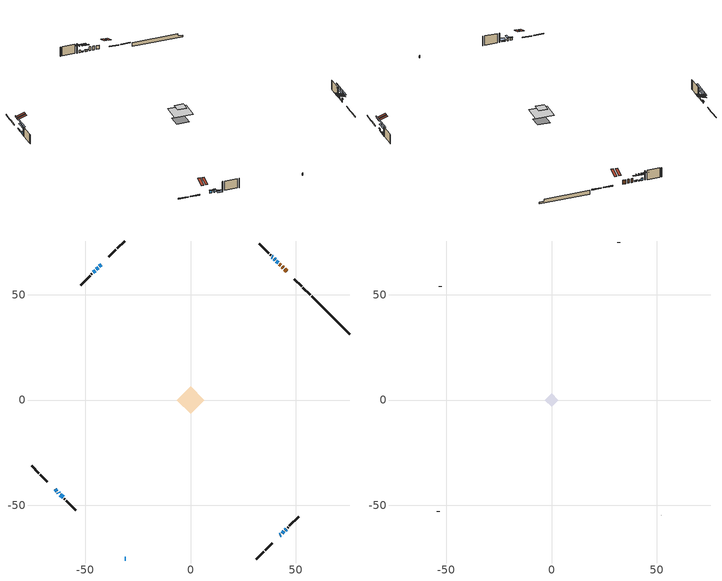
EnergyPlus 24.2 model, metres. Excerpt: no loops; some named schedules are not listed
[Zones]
conditioned space
 floor adiabatic (AdiabaticFloorConstruction): -6.6,0 0,6.6 6.6,0 0,-6.6 z3.35
 floor foundation (Slab1 construction): -4.49,0.11 -0.11,4.49 4.49,-0.11 0.11,-4.49 z-1.13
 wall outside (RimJoist1 construction): 31.27,-75.49 34.77,-71.99 / -75.49,-31.27 -71.99,-34.77 / -31.27,75.49 -34.77,71.99 / 56.87,49.89 53.37,53.39 z0.91:1.21
 wall outside (RimJoist2 construction): 35.43,-71.33 38.8,-67.97 / -71.33,-35.43 -67.97,-38.8 / -35.43,71.33 -38.8,67.97 / 52.71,54.05 49.35,57.42 z0.91:1.21
 wall outside (AdiabaticWallConstruction 1): 45.68,61.08 44.7,62.07 / 44.04,62.72 43.45,63.31 / 42.8,63.97 42.21,64.55 z0.91:2.94
 wall outside (AdiabaticWallConstruction): -31.27,-75.49 -30.86,-75.49 / -64.3,-42.46 -63.54,-43.22 z0.91:2.13; 41.55,65.21 40.8,65.97 / -42.46,64.3 -43.22,63.54 / -61.87,-44.89 -60.52,-46.24 z0.91:1.47; 42.46,-64.3 42.89,-63.87 / -45.32,61.44 -46.18,60.58 / 45,-61.77 45.43,-61.33 z0.91:2.23; -43.87,62.89 -44.66,62.1 / 43.55,-63.21 44.34,-62.42 z0.91:1.39; 40.14,66.62 39.75,67.02 z0.91:1.45; 39.09,67.67 38.64,68.12 z0.91:2.15; -62.89,-43.87 -62.53,-44.24 z0.91:2.41
 wall outside (Wall1 construction): 46.08,-60.68 46.3,-60.47 / -59.87,-46.89 -59.66,-47.11 / -46.84,59.92 -47.05,59.71 / 37.98,68.78 37.77,68.99 z0.91:5.79
 wall outside (Wall2 construction): 46.95,-59.81 51.42,-55.34 / -59,-47.76 -54.53,-52.23 / -47.71,59.05 -52.18,54.59 / 37.11,69.65 32.65,74.12 z0.91:5.79
 wall foundation (FoundationWall1 construction): 57.53,49.23,-1.13 57.53,49.23,0.91 73.7,33.07,0.91 73.7,33.07,-0.18 75.49,31.27,-0.18 75.49,31.27,-1.13
 window (WindowConstruction 10): -31.27,-75.49 -30.86,-75.49 z0.91:2.13
 window (WindowConstruction 6): 41.55,65.21 40.8,65.96 z0.91:1.47
 window (WindowConstruction 7): -42.46,64.3 -43.22,63.54 z0.91:1.47
 window (WindowConstruction 8): 42.46,-64.3 42.89,-63.87 z0.91:2.23
 window (WindowConstruction 9): -64.3,-42.46 -63.55,-43.22 z0.91:2.13
 window (WindowConstruction 11): -43.87,62.89 -44.66,62.1 z0.91:1.39
 window (WindowConstruction 12): 43.55,-63.21 44.34,-62.42 z0.91:1.39
 window (WindowConstruction): 40.14,66.62 39.75,67.02 z0.91:1.44
 window (WindowConstruction 1): 39.09,67.67 38.64,68.12 z0.91:2.15
 window (WindowConstruction 2): -45.32,61.44 -46.18,60.58 z0.91:2.23
 window (WindowConstruction 3): 45,-61.77 45.43,-61.34 z0.91:2.23
 window (WindowConstruction 4): -62.89,-43.87 -62.53,-44.23 z0.91:2.41
 window (WindowConstruction 5): -61.87,-44.89 -60.53,-46.24 z0.91:1.47
 door (Door): 45.68,61.08 44.7,62.07 z0.91:2.94
 door (Door 1): 44.04,62.72 43.45,63.31 z0.91:2.94
 door (Door 2): 42.8,63.97 42.21,64.55 z0.91:2.94
 ceiling adiabatic (AdiabaticFloorConstruction): 0,-6.6 6.6,0 0,6.6 -6.6,0 z3.35
 roof outside (Roof2 construction): 41.81,-64.96,5.79 38.59,-61.74,7.3 37.74,-62.59,7.3 40.96,-65.8,5.79; -64.96,-41.81,5.79 -61.74,-38.59,7.3 -62.59,-37.74,7.3 -65.8,-40.96,5.79; -41.81,64.96,5.79 -38.59,61.74,7.3 -37.74,62.59,7.3 -40.96,65.8,5.79; 46.34,60.42,5.79 43.12,57.21,7.3 43.97,56.36,7.3 47.19,59.58,5.79
attic - vented
 floor to conditioned space (Floor1 construction Reversed): -3.3,0 0,3.3 3.3,0 0,-3.3 z5.79
 wall outside (Wall4 construction): 52.08,-54.68 52.14,-54.62 / -53.87,-52.89 -53.81,-52.95 / -52.83,53.93 -52.9,53.87 / 31.99,74.77 31.93,74.84 z0.91:5.79
 roof outside (Roof1 construction): 40.3,-66.46,5.79 37.09,-63.25,7.3 36.24,-64.09,7.3 39.45,-67.31,5.79; -66.46,-40.3,5.79 -63.25,-37.09,7.3 -64.09,-36.24,7.3 -67.31,-39.45,5.79; -40.3,66.46,5.79 -37.09,63.25,7.3 -36.24,64.09,7.3 -39.45,67.31,5.79; 47.84,58.92,5.79 44.63,55.7,7.3 45.47,54.86,7.3 48.69,58.07,5.79
shading: 40.66,66.11 41.7,65.07 41.99,65.36 40.95,66.4 z1.67; -43.36,63.4 -42.32,64.44 -42.61,64.73 -43.65,63.69 z1.67; 43.04,-63.73 42.32,-64.44 42.61,-64.73 43.33,-64.02 z2.43; -63.4,-43.36 -64.44,-42.32 -64.73,-42.61 -63.69,-43.65 z2.33; -48.47,58.3 -40.07,66.69 -40.36,66.98 -48.76,58.59 z6.77; 48.14,-58.62 39.75,-67.02 40.04,-67.31 48.43,-58.91 z6.77; 37.77,68.99 42.11,64.65 42.4,64.94 38.07,69.28 z4.23; 36.67,70.09 41.06,65.7 41.35,65.99 36.96,70.38 z4.94; -48.15,58.61 -43.35,63.41 -43.64,63.71 -48.45,58.9 z5.02; 47.4,-59.36 43.02,-63.74 43.32,-64.03 47.69,-59.65 z5.02; -62.38,-44.38 -63.04,-43.73 -64.66,-45.34 -64,-46 z2.62; -60.38,-46.39 -62.02,-44.74 -63.64,-46.36 -62,-48 z1.68
[Building]
Building 1: Terrain=Suburbs
[Site:Location]
Toronto City Centre_ON: Latitude {deg}=43.63; Longitude {deg}=-79.39; Time Zone {hr}=-5; Elevation {m}=77; Keep Site Location Information=Yes
[Site:GroundTemperature:Shallow]
5.01852, 3.26908, 3.12898, 3.95918, 7.29196, 10.6092, 13.4851, 15.3069, 15.4617, 13.9799, 11.1774, 7.9619
[Site:WaterMainsTemperature]
Calculation Method=Schedule; Temperature Schedule=mains temperature schedule
[Material] Roughness=Rough; Thermal Absorptance=0.9
Name | Thickness {m} | Conductivity {W/m-K} | Density {kg/m3} | Specific Heat {J/kg-K} | Solar Absorptance | Visible Absorptance
asphalt or fiberglass shingles | 0.00635 | 0.162714 | 1121.4 | 1465.45 | 0.84 | 0.84
ceiling stud and cavity | 0.1397 | 0.0765803 | 65.682 | 1177.47 | 0.7 | 0.7
concrete 4.0 in. | 0.1016 | 1.803125 | 2242.8 | 837.4 | 0.7 | 0.7
concrete 8.0 in. | 0.2032 | 1.803125 | 2242.8 | 837.4 | 0.7 | 0.7
door material | 0.04445 | 0.188738 | 512.64 | 1214.23 | 0.7 | 0.7
door material 1 | 0.04445 | 0.053851 | 512.64 | 1214.23 | 0.7 | 0.7
door material 2 | 0.04445 | 0.20624 | 512.64 | 1214.23 | 0.7 | 0.7
floor covering | 0.0127 | 0.0433444 | 54.468 | 1339.84 | 0.6 | 0.6
floor rigid ins; wall rigid ins | 0.512978 | 0.029427 | 32.04 | 1214.23 | 0.7 | 0.7
floor stud and cavity | 0.1397 | 1.75129 | 37.0049 | 1207.88 | 0.7 | 0.7
furniture material conditioned space 1 | 0.1524 | 0.115458 | 640.8 | 1214.23 | 0.6 | 0.6
gypsum board | 0.0127 | 0.160291 | 801 | 837.4 | 0.6 | 0.6
osb sheathing 0.5 in. | 0.0127 | 0.115458 | 512.64 | 1214.23 | 0.7 | 0.7
osb sheathing 0.75 in. | 0.01905 | 0.115458 | 512.64 | 1214.23 | 0.7 | 0.7
rim joist stud and cavity | 0.0508 | 0.177588 | 50.32683 | 1063.81 | 0.6 | 0.6
rim joist stud and cavity 1 | 0.0508 | 0.648972 | 50.32683 | 1063.81 | 0.6 | 0.6
roof stud and cavity | 0.2032 | 4.30861 | 78.34581 | 1123.46 | 0.7 | 0.7
wall stud and cavity | 0.1397 | 0.085864 | 139.0536 | 1170.24 | 0.7 | 0.7
wall stud and cavity 1 | 0.1397 | 0.44826 | 139.0536 | 1170.24 | 0.7 | 0.7
wall stud and cavity 2 | 0.0889 | 6.9971 | 50.32683 | 1063.81 | 0.6 | 0.6
wall stud and cavity 3 | 0.0889 | 0.380278 | 52.3479 | 1209.89 | 0.7 | 0.7
wall stud and cavity 4 | 0.0889 | 0.391764 | 83.0341 | 1211.67 | 0.7 | 0.7
wood siding | 0.0254 | 0.102417 | 544.68 | 1172.36 | 0.84 | 0.84
wood siding 1 | 0.00254 | 0.102417 | 544.68 | 1172.36 | 0.84 | 0.84
wood siding 2; wood siding 3; wood siding 4 | 0.0254 | 0.102417 | 544.68 | 1172.36 | 0.7 | 0.7
[WindowMaterial:SimpleGlazingSystem]
Name | U-Factor {W/m2-K} | Solar Heat Gain Coefficient
WindowMaterial | 2.64822 | 0.52
WindowMaterial 1 | 2.963916 | 0.63
WindowMaterial 2 | 2.96562 | 0.62
WindowMaterial 3 | 2.98209 | 0.61
WindowMaterial 4 | 3.003662 | 0.57
WindowMaterial 5 | 2.759508 | 0.61
WindowMaterial 6 | 2.98152 | 0.61
WindowMaterial 7 | 4.98699 | 0.61
WindowMaterial 8 | 3.02183 | 0.55
[Construction]
AdiabaticFloorConstruction: floor stud and cavity, floor rigid ins, osb sheathing 0.75 in., floor covering
AdiabaticWallConstruction: wood siding 3, wall rigid ins, wall stud and cavity 3, gypsum board
AdiabaticWallConstruction 1: wood siding 4, wall rigid ins, wall stud and cavity 3, gypsum board
Door: door material
Door 1: door material 1
Door 2: door material 2
Floor1 construction Reversed: gypsum board, ceiling stud and cavity
FoundationWall1 construction: concrete 8.0 in.
furniture construction conditioned space 1: furniture material conditioned space 1
PartitionWallConstruction: gypsum board, wall stud and cavity 4, gypsum board
RimJoist1 construction: wood siding 2, rim joist stud and cavity
RimJoist2 construction: wood siding 2, rim joist stud and cavity 1
Roof1 construction: asphalt or fiberglass shingles
Roof2 construction: asphalt or fiberglass shingles, osb sheathing 0.75 in., roof stud and cavity, gypsum board
Slab1 construction: concrete 4.0 in.
Wall1 construction: wood siding, osb sheathing 0.5 in., wall stud and cavity, gypsum board
Wall2 construction: wood siding, osb sheathing 0.5 in., wall stud and cavity 1, gypsum board
Wall4 construction: wood siding 1, wall stud and cavity 2
WindowConstruction: WindowMaterial
WindowConstruction 1: WindowMaterial 1
WindowConstruction 10: WindowMaterial 7
WindowConstruction 11; WindowConstruction 12: WindowMaterial 8
WindowConstruction 2; WindowConstruction 3; WindowConstruction 8: WindowMaterial 2
WindowConstruction 4: WindowMaterial 3
WindowConstruction 5: WindowMaterial 4
WindowConstruction 6; WindowConstruction 7: WindowMaterial 5
WindowConstruction 9: WindowMaterial 6
[Zone] Multiplier=1; Part of Total Floor Area=Yes
Name | Volume {m3}
attic - vented | 5.36455
conditioned space | 335.7
[Space]
Name | Zone | Volume {m3}
attic - vented 1 | attic - vented | 5.36455
conditioned space 1 | conditioned space | 335.7
[ZoneInfiltration:EffectiveLeakageArea]
infil attic - vented 1: Zone or Space=attic - vented 1; Schedule=Always On Discrete; Effective Air Leakage Area {cm2}=917.895; Stack Coefficient=0.000444536; Wind Coefficient=1.42454e-05
[ZoneMixing]
whole house fan mix: Zone or Space=attic - vented; Schedule=Always On Continuous; Design Flow Rate Calculation Method=Flow/Zone; Design Flow Rate {m3/s}=0; Source Zone or Space=conditioned space
[SurfaceProperty:ExposedFoundationPerimeter]
Slab1: Exposed Perimeter Calculation Method=TotalExposedPerimeter; Total Exposed Perimeter {m}=25.401
[InternalMass] Zone or ZoneList=conditioned space; Space or SpaceList=conditioned space 1
Name | Construction | Surface Area {m2}
furniture mass conditioned space 1 | furniture construction conditioned space 1 | 51.0001
partition wall mass | PartitionWallConstruction | 127.5
[Lights]
interior lighting: Zone or ZoneList or Space or SpaceList=conditioned space 1; Schedule=interior lighting schedule; Design Level Calculation Method=LightingLevel; Lighting Level {W}=343.2; Return Air Fraction=0; Fraction Radiant=0.6; Fraction Visible=0.2; Fraction Replaceable=1
[People]
occupants: Zone or ZoneList or Space or SpaceList=conditioned space 1; Number of People Schedule=occupants schedule; Number of People Calculation Method=People; Number of People=3; Fraction Radiant=0.314171; Sensible Heat Fraction=0.56303; Activity Level Schedule=occupants activity schedule; Carbon Dioxide Generation Rate {m3/s-W}=0; Enable ASHRAE 55 Comfort Warnings=No; Mean Radiant Temperature Calculation Type=EnclosureAveraged
[ElectricEquipment] Zone or ZoneList or Space or SpaceList=conditioned space 1; Design Level Calculation Method=EquipmentLevel
Name | Schedule | Design Level {W} | Fraction Latent | Fraction Radiant | Fraction Lost
clothes dryer | clothes dryer schedule | 140.772 | 0.015 | 0.081 | 0.85
clothes washer | clothes washer schedule | 32.1985 | 0.03 | 0.162 | 0.7
cooking range | cooking range schedule | 215.147 | 0.08 | 0.432 | 0.2
dishwasher | dishwasher schedule | 66.8632 | 0.3 | 0.18 | 0.4
fridge | fridge schedule | 72.9452 | 0 | 0.6 | 0
mech vent bath fan 0 | mech vent bath fan 0 schedule | 43 | 0 | 0 | 1
mech vent house fan | mech vent house fan schedule | 0 | 0 | 0 | 1
mech vent house fan cfis | mech vent house fan cfis schedule | 0 | 0 | 0 | 0
misc plug loads | misc plug loads schedule | 494.7 | 0.045 | 0.513 | 0.1
whole house fan | Always On Discrete | 0 | 0 | 0 | 1
[OtherEquipment] Zone or ZoneList or Space or SpaceList=conditioned space 1; Design Level Calculation Method=EquipmentLevel
Name | Fuel Type | Schedule | Design Level {W} | Fraction Latent | Fraction Radiant | Fraction Lost
clothes dryer 1 | Electricity | clothes dryer schedule | 0 | 0.015 | 0.081 | 0.85
cooking range 1 | Electricity | cooking range schedule | 0 | 0.08 | 0.432 | 0.2
general water use latent | None | general water use schedule | 62.594 | 1 | 0 | 0
general water use sensible | None | general water use schedule | -61.6891 | 0 | 0.6 | 0
mech vent house fan latent load | None | Always On Discrete | 0 | 1 | 0 | 0
mech vent house fan sensible load | None | Always On Discrete | 0 | 0 | 0 | 0
water heater energy adjustment1 | NaturalGas | Always On Discrete | 0.01 | 0 | 0 | 1
[ZoneInfiltration:DesignFlowRate] Zone or ZoneList or Space or SpaceList=conditioned space 1; Schedule=Always On Discrete; Design Flow Rate Calculation Method=Flow/Zone; Design Flow Rate {m3/s}=0
infil flow; natural vent flow; whole house fan flow
[Foundation:Kiva]
Foundation Kiva 1: Initial Indoor Air Temperature {C}=18; Wall Height Above Grade {m}=0.910011; Wall Depth Below Slab {m}=0.2032
[Foundation:Kiva:Settings]
Soil Conductivity {W/m-K}=0.849921; Soil Density {kg/m3}=1842.3; Soil Specific Heat {J/kg-K}=418.7; Ground Solar Absorptivity=0.9; Ground Thermal Absorptivity=0.9; Ground Surface Roughness {m}=0.03; Far-Field Width {m}=40; Deep-Ground Boundary Condition=ZeroFlux; Deep-Ground Depth {m}=40; Minimum Cell Dimension {m}=0.2; Maximum Cell Growth Coefficient=3; Simulation Timestep=Timestep
[Exterior:Lights]
exterior lighting: Schedule=exterior lighting schedule; Design Level {W}=75.6
[Schedule:Constant]
Name | Hourly Value
Always On Continuous; mech vent house fan schedule; mech vent house fan cfis schedule; Always On Discrete | 1
occupants activity schedule | 117.228
fridge schedule | 0
[Schedule:Week:Daily]
interior lighting schedule Week Rule - Jan1-Jan27: interior lighting schedule day, interior lighting schedule day, interior lighting schedule day, interior lighting schedule day, interior lighting schedule day, interior lighting schedule day, interior lighting schedule day, interior lighting schedule default day, interior lighting schedule default day, interior lighting schedule default day, interior lighting schedule default day, interior lighting schedule default day
interior lighting schedule Week Rule - Jan28-Feb3: interior lighting schedule day, interior lighting schedule day, interior lighting schedule day, interior lighting schedule day, interior lighting schedule day 1, interior lighting schedule day 1, interior lighting schedule day 1, interior lighting schedule default day, interior lighting schedule default day, interior lighting schedule default day, interior lighting schedule default day, interior lighting schedule default day
interior lighting schedule Week Rule - Feb4-Feb24: interior lighting schedule day 1, interior lighting schedule day 1, interior lighting schedule day 1, interior lighting schedule day 1, interior lighting schedule day 1, interior lighting schedule day 1, interior lighting schedule day 1, interior lighting schedule default day, interior lighting schedule default day, interior lighting schedule default day, interior lighting schedule default day, interior lighting schedule default day
interior lighting schedule Week Rule - Feb25-Mar3: interior lighting schedule day 1, interior lighting schedule day 1, interior lighting schedule day 1, interior lighting schedule day 1, interior lighting schedule day 2, interior lighting schedule day 2, interior lighting schedule day 2, interior lighting schedule default day, interior lighting schedule default day, interior lighting schedule default day, interior lighting schedule default day, interior lighting schedule default day
interior lighting schedule Week Rule - Mar4-Mar31: interior lighting schedule day 2, interior lighting schedule day 2, interior lighting schedule day 2, interior lighting schedule day 2, interior lighting schedule day 2, interior lighting schedule day 2, interior lighting schedule day 2, interior lighting schedule default day, interior lighting schedule default day, interior lighting schedule default day, interior lighting schedule default day, interior lighting schedule default day
interior lighting schedule Week Rule - Apr1-Apr28: interior lighting schedule day 3, interior lighting schedule day 3, interior lighting schedule day 3, interior lighting schedule day 3, interior lighting schedule day 3, interior lighting schedule day 3, interior lighting schedule day 3, interior lighting schedule default day, interior lighting schedule default day, interior lighting schedule default day, interior lighting schedule default day, interior lighting schedule default day
interior lighting schedule Week Rule - Apr29-May5: interior lighting schedule day 3, interior lighting schedule day 3, interior lighting schedule day 4, interior lighting schedule day 4, interior lighting schedule day 4, interior lighting schedule day 4, interior lighting schedule day 4, interior lighting schedule default day, interior lighting schedule default day, interior lighting schedule default day, interior lighting schedule default day, interior lighting schedule default day
interior lighting schedule Week Rule - May6-May26: interior lighting schedule day 4, interior lighting schedule day 4, interior lighting schedule day 4, interior lighting schedule day 4, interior lighting schedule day 4, interior lighting schedule day 4, interior lighting schedule day 4, interior lighting schedule default day, interior lighting schedule default day, interior lighting schedule default day, interior lighting schedule default day, interior lighting schedule default day
interior lighting schedule Week Rule - May27-Jun2: interior lighting schedule day 4, interior lighting schedule day 4, interior lighting schedule day 4, interior lighting schedule day 4, interior lighting schedule day 4, interior lighting schedule day 5, interior lighting schedule day 5, interior lighting schedule default day, interior lighting schedule default day, interior lighting schedule default day, interior lighting schedule default day, interior lighting schedule default day
interior lighting schedule Week Rule - Jun3-Jun30: interior lighting schedule day 5, interior lighting schedule day 5, interior lighting schedule day 5, interior lighting schedule day 5, interior lighting schedule day 5, interior lighting schedule day 5, interior lighting schedule day 5, interior lighting schedule default day, interior lighting schedule default day, interior lighting schedule default day, interior lighting schedule default day, interior lighting schedule default day
interior lighting schedule Week Rule - Jul1-Jul28: interior lighting schedule day 6, interior lighting schedule day 6, interior lighting schedule day 6, interior lighting schedule day 6, interior lighting schedule day 6, interior lighting schedule day 6, interior lighting schedule day 6, interior lighting schedule default day, interior lighting schedule default day, interior lighting schedule default day, interior lighting schedule default day, interior lighting schedule default day
interior lighting schedule Week Rule - Jul29-Aug4: interior lighting schedule day 6, interior lighting schedule day 6, interior lighting schedule day 6, interior lighting schedule day 7, interior lighting schedule day 7, interior lighting schedule day 7, interior lighting schedule day 7, interior lighting schedule default day, interior lighting schedule default day, interior lighting schedule default day, interior lighting schedule default day, interior lighting schedule default day
interior lighting schedule Week Rule - Aug5-Aug25: interior lighting schedule day 7, interior lighting schedule day 7, interior lighting schedule day 7, interior lighting schedule day 7, interior lighting schedule day 7, interior lighting schedule day 7, interior lighting schedule day 7, interior lighting schedule default day, interior lighting schedule default day, interior lighting schedule default day, interior lighting schedule default day, interior lighting schedule default day
interior lighting schedule Week Rule - Aug26-Sep1: interior lighting schedule day 7, interior lighting schedule day 7, interior lighting schedule day 7, interior lighting schedule day 7, interior lighting schedule day 7, interior lighting schedule day 7, interior lighting schedule day 8, interior lighting schedule default day, interior lighting schedule default day, interior lighting schedule default day, interior lighting schedule default day, interior lighting schedule default day
interior lighting schedule Week Rule - Sep2-Sep29: interior lighting schedule day 8, interior lighting schedule day 8, interior lighting schedule day 8, interior lighting schedule day 8, interior lighting schedule day 8, interior lighting schedule day 8, interior lighting schedule day 8, interior lighting schedule default day, interior lighting schedule default day, interior lighting schedule default day, interior lighting schedule default day, interior lighting schedule default day
interior lighting schedule Week Rule - Sep30-Oct6: interior lighting schedule day 8, interior lighting schedule day 9, interior lighting schedule day 9, interior lighting schedule day 9, interior lighting schedule day 9, interior lighting schedule day 9, interior lighting schedule day 9, interior lighting schedule default day, interior lighting schedule default day, interior lighting schedule default day, interior lighting schedule default day, interior lighting schedule default day
interior lighting schedule Week Rule - Oct7-Oct27: interior lighting schedule day 9, interior lighting schedule day 9, interior lighting schedule day 9, interior lighting schedule day 9, interior lighting schedule day 9, interior lighting schedule day 9, interior lighting schedule day 9, interior lighting schedule default day, interior lighting schedule default day, interior lighting schedule default day, interior lighting schedule default day, interior lighting schedule default day
interior lighting schedule Week Rule - Oct28-Nov3: interior lighting schedule day 9, interior lighting schedule day 9, interior lighting schedule day 9, interior lighting schedule day 9, interior lighting schedule day 10, interior lighting schedule day 10, interior lighting schedule day 10, interior lighting schedule default day, interior lighting schedule default day, interior lighting schedule default day, interior lighting schedule default day, interior lighting schedule default day
interior lighting schedule Week Rule - Nov4-Nov24: interior lighting schedule day 10, interior lighting schedule day 10, interior lighting schedule day 10, interior lighting schedule day 10, interior lighting schedule day 10, interior lighting schedule day 10, interior lighting schedule day 10, interior lighting schedule default day, interior lighting schedule default day, interior lighting schedule default day, interior lighting schedule default day, interior lighting schedule default day
interior lighting schedule Week Rule - Nov25-Dec1: interior lighting schedule day 10, interior lighting schedule day 10, interior lighting schedule day 10, interior lighting schedule day 10, interior lighting schedule day 10, interior lighting schedule day 10, interior lighting schedule day 11, interior lighting schedule default day, interior lighting schedule default day, interior lighting schedule default day, interior lighting schedule default day, interior lighting schedule default day
interior lighting schedule Week Rule - Dec2-Dec31: interior lighting schedule day 11, interior lighting schedule day 11, interior lighting schedule day 11, interior lighting schedule day 11, interior lighting schedule day 11, interior lighting schedule day 11, interior lighting schedule day 11, interior lighting schedule default day, interior lighting schedule default day, interior lighting schedule default day, interior lighting schedule default day, interior lighting schedule default day
occupants schedule Week Rule - Jan1-Dec31: occupants schedule day, occupants schedule day, occupants schedule day, occupants schedule day, occupants schedule day, occupants schedule day, occupants schedule day, occupants schedule default day, occupants schedule default day, occupants schedule default day, occupants schedule default day, occupants schedule default day
clothes dryer schedule Week Rule - Jan1-Dec31: clothes dryer schedule day, clothes dryer schedule day, clothes dryer schedule day, clothes dryer schedule day, clothes dryer schedule day, clothes dryer schedule day, clothes dryer schedule day, clothes dryer schedule default day, clothes dryer schedule default day, clothes dryer schedule default day, clothes dryer schedule default day, clothes dryer schedule default day
clothes washer schedule Week Rule - Jan1-Dec31: clothes washer schedule day, clothes washer schedule day, clothes washer schedule day, clothes washer schedule day, clothes washer schedule day, clothes washer schedule day, clothes washer schedule day, clothes washer schedule default day, clothes washer schedule default day, clothes washer schedule default day, clothes washer schedule default day, clothes washer schedule default day
cooking range schedule Week Rule - Jan1-Dec31: cooking range schedule day, cooking range schedule day, cooking range schedule day, cooking range schedule day, cooking range schedule day, cooking range schedule day, cooking range schedule day, cooking range schedule default day, cooking range schedule default day, cooking range schedule default day, cooking range schedule default day, cooking range schedule default day
dishwasher schedule Week Rule - Jan1-Dec31: dishwasher schedule day, dishwasher schedule day, dishwasher schedule day, dishwasher schedule day, dishwasher schedule day, dishwasher schedule day, dishwasher schedule day, dishwasher schedule default day, dishwasher schedule default day, dishwasher schedule default day, dishwasher schedule default day, dishwasher schedule default day
mech vent bath fan 0 schedule Week Rule - Jan1-Dec31: mech vent bath fan 0 schedule day, mech vent bath fan 0 schedule day, mech vent bath fan 0 schedule day, mech vent bath fan 0 schedule day, mech vent bath fan 0 schedule day, mech vent bath fan 0 schedule day, mech vent bath fan 0 schedule day, mech vent bath fan 0 schedule default day, mech vent bath fan 0 schedule default day, mech vent bath fan 0 schedule default day, mech vent bath fan 0 schedule default day, mech vent bath fan 0 schedule default day
misc plug loads schedule Week Rule - Jan1-Dec31: misc plug loads schedule day, misc plug loads schedule day, misc plug loads schedule day, misc plug loads schedule day, misc plug loads schedule day, misc plug loads schedule day, misc plug loads schedule day, misc plug loads schedule default day, misc plug loads schedule default day, misc plug loads schedule default day, misc plug loads schedule default day, misc plug loads schedule default day
general water use schedule Week Rule - Jan1-Dec31: general water use schedule day, general water use schedule day, general water use schedule day, general water use schedule day, general water use schedule day, general water use schedule day, general water use schedule day, general water use schedule default day, general water use schedule default day, general water use schedule default day, general water use schedule default day, general water use schedule default day
exterior lighting schedule Week Rule - Jan1-Jan27: exterior lighting schedule day, exterior lighting schedule day, exterior lighting schedule day, exterior lighting schedule day, exterior lighting schedule day, exterior lighting schedule day, exterior lighting schedule day, exterior lighting schedule default day, exterior lighting schedule default day, exterior lighting schedule default day, exterior lighting schedule default day, exterior lighting schedule default day
exterior lighting schedule Week Rule - Jan28-Feb3: exterior lighting schedule day, exterior lighting schedule day, exterior lighting schedule day, exterior lighting schedule day, exterior lighting schedule day 1, exterior lighting schedule day 1, exterior lighting schedule day 1, exterior lighting schedule default day, exterior lighting schedule default day, exterior lighting schedule default day, exterior lighting schedule default day, exterior lighting schedule default day
exterior lighting schedule Week Rule - Feb4-Feb24: exterior lighting schedule day 1, exterior lighting schedule day 1, exterior lighting schedule day 1, exterior lighting schedule day 1, exterior lighting schedule day 1, exterior lighting schedule day 1, exterior lighting schedule day 1, exterior lighting schedule default day, exterior lighting schedule default day, exterior lighting schedule default day, exterior lighting schedule default day, exterior lighting schedule default day
exterior lighting schedule Week Rule - Feb25-Mar3: exterior lighting schedule day 1, exterior lighting schedule day 1, exterior lighting schedule day 1, exterior lighting schedule day 1, exterior lighting schedule day 2, exterior lighting schedule day 2, exterior lighting schedule day 2, exterior lighting schedule default day, exterior lighting schedule default day, exterior lighting schedule default day, exterior lighting schedule default day, exterior lighting schedule default day
exterior lighting schedule Week Rule - Mar4-Mar31: exterior lighting schedule day 2, exterior lighting schedule day 2, exterior lighting schedule day 2, exterior lighting schedule day 2, exterior lighting schedule day 2, exterior lighting schedule day 2, exterior lighting schedule day 2, exterior lighting schedule default day, exterior lighting schedule default day, exterior lighting schedule default day, exterior lighting schedule default day, exterior lighting schedule default day
exterior lighting schedule Week Rule - Apr1-Apr28: exterior lighting schedule day 3, exterior lighting schedule day 3, exterior lighting schedule day 3, exterior lighting schedule day 3, exterior lighting schedule day 3, exterior lighting schedule day 3, exterior lighting schedule day 3, exterior lighting schedule default day, exterior lighting schedule default day, exterior lighting schedule default day, exterior lighting schedule default day, exterior lighting schedule default day
exterior lighting schedule Week Rule - Apr29-May5: exterior lighting schedule day 3, exterior lighting schedule day 3, exterior lighting schedule day 4, exterior lighting schedule day 4, exterior lighting schedule day 4, exterior lighting schedule day 4, exterior lighting schedule day 4, exterior lighting schedule default day, exterior lighting schedule default day, exterior lighting schedule default day, exterior lighting schedule default day, exterior lighting schedule default day
exterior lighting schedule Week Rule - May6-May26: exterior lighting schedule day 4, exterior lighting schedule day 4, exterior lighting schedule day 4, exterior lighting schedule day 4, exterior lighting schedule day 4, exterior lighting schedule day 4, exterior lighting schedule day 4, exterior lighting schedule default day, exterior lighting schedule default day, exterior lighting schedule default day, exterior lighting schedule default day, exterior lighting schedule default day
exterior lighting schedule Week Rule - May27-Jun2: exterior lighting schedule day 4, exterior lighting schedule day 4, exterior lighting schedule day 4, exterior lighting schedule day 4, exterior lighting schedule day 4, exterior lighting schedule day 5, exterior lighting schedule day 5, exterior lighting schedule default day, exterior lighting schedule default day, exterior lighting schedule default day, exterior lighting schedule default day, exterior lighting schedule default day
exterior lighting schedule Week Rule - Jun3-Jun30: exterior lighting schedule day 5, exterior lighting schedule day 5, exterior lighting schedule day 5, exterior lighting schedule day 5, exterior lighting schedule day 5, exterior lighting schedule day 5, exterior lighting schedule day 5, exterior lighting schedule default day, exterior lighting schedule default day, exterior lighting schedule default day, exterior lighting schedule default day, exterior lighting schedule default day
exterior lighting schedule Week Rule - Jul1-Jul28: exterior lighting schedule day 6, exterior lighting schedule day 6, exterior lighting schedule day 6, exterior lighting schedule day 6, exterior lighting schedule day 6, exterior lighting schedule day 6, exterior lighting schedule day 6, exterior lighting schedule default day, exterior lighting schedule default day, exterior lighting schedule default day, exterior lighting schedule default day, exterior lighting schedule default day
exterior lighting schedule Week Rule - Jul29-Aug4: exterior lighting schedule day 6, exterior lighting schedule day 6, exterior lighting schedule day 6, exterior lighting schedule day 7, exterior lighting schedule day 7, exterior lighting schedule day 7, exterior lighting schedule day 7, exterior lighting schedule default day, exterior lighting schedule default day, exterior lighting schedule default day, exterior lighting schedule default day, exterior lighting schedule default day
exterior lighting schedule Week Rule - Aug5-Aug25: exterior lighting schedule day 7, exterior lighting schedule day 7, exterior lighting schedule day 7, exterior lighting schedule day 7, exterior lighting schedule day 7, exterior lighting schedule day 7, exterior lighting schedule day 7, exterior lighting schedule default day, exterior lighting schedule default day, exterior lighting schedule default day, exterior lighting schedule default day, exterior lighting schedule default day
exterior lighting schedule Week Rule - Aug26-Sep1: exterior lighting schedule day 7, exterior lighting schedule day 7, exterior lighting schedule day 7, exterior lighting schedule day 7, exterior lighting schedule day 7, exterior lighting schedule day 7, exterior lighting schedule day 8, exterior lighting schedule default day, exterior lighting schedule default day, exterior lighting schedule default day, exterior lighting schedule default day, exterior lighting schedule default day
exterior lighting schedule Week Rule - Sep2-Sep29: exterior lighting schedule day 8, exterior lighting schedule day 8, exterior lighting schedule day 8, exterior lighting schedule day 8, exterior lighting schedule day 8, exterior lighting schedule day 8, exterior lighting schedule day 8, exterior lighting schedule default day, exterior lighting schedule default day, exterior lighting schedule default day, exterior lighting schedule default day, exterior lighting schedule default day
exterior lighting schedule Week Rule - Sep30-Oct6: exterior lighting schedule day 8, exterior lighting schedule day 9, exterior lighting schedule day 9, exterior lighting schedule day 9, exterior lighting schedule day 9, exterior lighting schedule day 9, exterior lighting schedule day 9, exterior lighting schedule default day, exterior lighting schedule default day, exterior lighting schedule default day, exterior lighting schedule default day, exterior lighting schedule default day
exterior lighting schedule Week Rule - Oct7-Oct27: exterior lighting schedule day 9, exterior lighting schedule day 9, exterior lighting schedule day 9, exterior lighting schedule day 9, exterior lighting schedule day 9, exterior lighting schedule day 9, exterior lighting schedule day 9, exterior lighting schedule default day, exterior lighting schedule default day, exterior lighting schedule default day, exterior lighting schedule default day, exterior lighting schedule default day
exterior lighting schedule Week Rule - Oct28-Nov3: exterior lighting schedule day 9, exterior lighting schedule day 9, exterior lighting schedule day 9, exterior lighting schedule day 9, exterior lighting schedule day 10, exterior lighting schedule day 10, exterior lighting schedule day 10, exterior lighting schedule default day, exterior lighting schedule default day, exterior lighting schedule default day, exterior lighting schedule default day, exterior lighting schedule default day
[Schedule:Year]
interior lighting schedule: interior lighting schedule Week Rule - Jan1-Jan27, 1, 1, 1, 27, interior lighting schedule Week Rule - Jan28-Feb3, 1, 28, 2, 3, interior lighting schedule Week Rule - Feb4-Feb24, 2, 4, 2, 24, interior lighting schedule Week Rule - Feb25-Mar3, 2, 25, 3, 3, interior lighting schedule Week Rule - Mar4-Mar31, 3, 4, 3, 31, interior lighting schedule Week Rule - Apr1-Apr28, 4, 1, 4, 28, interior lighting schedule Week Rule - Apr29-May5, 4, 29, 5, 5, interior lighting schedule Week Rule - May6-May26, 5, 6, 5, 26, interior lighting schedule Week Rule - May27-Jun2, 5, 27, 6, 2, interior lighting schedule Week Rule - Jun3-Jun30, 6, 3, 6, 30, interior lighting schedule Week Rule - Jul1-Jul28, 7, 1, 7, 28, interior lighting schedule Week Rule - Jul29-Aug4, 7, 29, 8, 4, interior lighting schedule Week Rule - Aug5-Aug25, 8, 5, 8, 25, interior lighting schedule Week Rule - Aug26-Sep1, 8, 26, 9, 1, interior lighting schedule Week Rule - Sep2-Sep29, 9, 2, 9, 29, interior lighting schedule Week Rule - Sep30-Oct6, 9, 30, 10, 6, interior lighting schedule Week Rule - Oct7-Oct27, 10, 7, 10, 27, interior lighting schedule Week Rule - Oct28-Nov3, 10, 28, 11, 3, interior lighting schedule Week Rule - Nov4-Nov24, 11, 4, 11, 24, interior lighting schedule Week Rule - Nov25-Dec1, 11, 25, 12, 1, interior lighting schedule Week Rule - Dec2-Dec31, 12, 2, 12, 31
occupants schedule: occupants schedule Week Rule - Jan1-Dec31, 1, 1, 12, 31
clothes dryer schedule: clothes dryer schedule Week Rule - Jan1-Dec31, 1, 1, 12, 31
clothes washer schedule: clothes washer schedule Week Rule - Jan1-Dec31, 1, 1, 12, 31
cooking range schedule: cooking range schedule Week Rule - Jan1-Dec31, 1, 1, 12, 31
dishwasher schedule: dishwasher schedule Week Rule - Jan1-Dec31, 1, 1, 12, 31
mech vent bath fan 0 schedule: mech vent bath fan 0 schedule Week Rule - Jan1-Dec31, 1, 1, 12, 31
misc plug loads schedule: misc plug loads schedule Week Rule - Jan1-Dec31, 1, 1, 12, 31
general water use schedule: general water use schedule Week Rule - Jan1-Dec31, 1, 1, 12, 31
exterior lighting schedule: exterior lighting schedule Week Rule - Jan1-Jan27, 1, 1, 1, 27, exterior lighting schedule Week Rule - Jan28-Feb3, 1, 28, 2, 3, exterior lighting schedule Week Rule - Feb4-Feb24, 2, 4, 2, 24, exterior lighting schedule Week Rule - Feb25-Mar3, 2, 25, 3, 3, exterior lighting schedule Week Rule - Mar4-Mar31, 3, 4, 3, 31, exterior lighting schedule Week Rule - Apr1-Apr28, 4, 1, 4, 28, exterior lighting schedule Week Rule - Apr29-May5, 4, 29, 5, 5, exterior lighting schedule Week Rule - May6-May26, 5, 6, 5, 26, exterior lighting schedule Week Rule - May27-Jun2, 5, 27, 6, 2, exterior lighting schedule Week Rule - Jun3-Jun30, 6, 3, 6, 30, exterior lighting schedule Week Rule - Jul1-Jul28, 7, 1, 7, 28, exterior lighting schedule Week Rule - Jul29-Aug4, 7, 29, 8, 4, exterior lighting schedule Week Rule - Aug5-Aug25, 8, 5, 8, 25, exterior lighting schedule Week Rule - Aug26-Sep1, 8, 26, 9, 1, exterior lighting schedule Week Rule - Sep2-Sep29, 9, 2, 9, 29, exterior lighting schedule Week Rule - Sep30-Oct6, 9, 30, 10, 6, exterior lighting schedule Week Rule - Oct7-Oct27, 10, 7, 10, 27, exterior lighting schedule Week Rule - Oct28-Nov3, 10, 28, 11, 3, exterior lighting schedule Week Rule - Nov4-Nov24, 11, 4, 11, 24, exterior lighting schedule Week Rule - Nov25-Dec1, 11, 25, 12, 1, exterior lighting schedule Week Rule - Dec2-Dec31, 12, 2, 12, 31
[Schedule:Compact]
mains temperature schedule: Through: 01/01, For: AllDays, Until: 24:00, 8.80333, Through: 01/02, For: AllDays, Until: 24:00, 8.74333, Through: 01/03, For: AllDays, Until: 24:00, 8.68389, Through: 01/04, For: AllDays, Until: 24:00, 8.62611, Through: 01/05, For: AllDays, Until: 24:00, 8.56944, Through: 01/06, For: AllDays, Until: 24:00, 8.51389, Through: 01/07, For: AllDays, Until: 24:00, 8.45944, Through: 01/08, For: AllDays, Until: 24:00, 8.40611, Through: 01/09, For: AllDays, Until: 24:00, 8.35389, Through: 01/10, For: AllDays, Until: 24:00, 8.30278, Through: 01/11, For: AllDays, Until: 24:00, 8.25333, Through: 01/12, For: AllDays, Until: 24:00, 8.205, Through: 01/13, For: AllDays, Until: 24:00, 8.15778, Through: 01/14, For: AllDays, Until: 24:00, 8.11222, Through: 01/15, For: AllDays, Until: 24:00, 8.06778, Through: 01/16, For: AllDays, Until: 24:00, 8.02444, Through: 01/17, For: AllDays, Until: 24:00, 7.98222, Through: 01/18, For: AllDays, Until: 24:00, 7.94167, Through: 01/19, For: AllDays, Until: 24:00, 7.90222, Through: 01/20, For: AllDays, Until: 24:00, 7.86444, Through: 01/21, For: AllDays, Until: 24:00, 7.82778, Through: 01/22, For: AllDays, Until: 24:00, 7.79278, Through: 01/23, For: AllDays, Until: 24:00, 7.75889, Through: 01/24, For: AllDays, Until: 24:00, 7.72667, Through: 01/25, For: AllDays, Until: 24:00, 7.69556, Through: 01/26, For: AllDays, Until: 24:00, 7.66611, Through: 01/27, For: AllDays, Until: 24:00, 7.63778, Through: 01/28, For: AllDays, Until: 24:00, 7.61111, Through: 01/29, For: AllDays, Until: 24:00, 7.58556, Through: 01/30, For: AllDays, Until: 24:00, 7.56167, Through: 01/31, For: AllDays, Until: 24:00, 7.53944, Through: 02/01, For: AllDays, Until: 24:00, 7.51833, Through: 02/02, For: AllDays, Until: 24:00, 7.49889, Through: 02/03, For: AllDays, Until: 24:00, 7.48111, Through: 02/04, For: AllDays, Until: 24:00, 7.46444, Through: 02/05, For: AllDays, Until: 24:00, 7.44944, Through: 02/06, For: AllDays, Until: 24:00, 7.43556, Through: 02/07, For: AllDays, Until: 24:00, 7.42333, Through: 02/08, For: AllDays, Until: 24:00, 7.41278, Through: 02/09, For: AllDays, Until: 24:00, 7.40389, Through: 02/10, For: AllDays, Until: 24:00, 7.39611, Through: 02/11, For: AllDays, Until: 24:00, 7.39, Through: 02/12, For: AllDays, Until: 24:00, 7.38556, Through: 02/13, For: AllDays, Until: 24:00, 7.38222, Through: 02/14, For: AllDays, Until: 24:00, 7.38056, Through: 02/15, For: AllDays, Until: 24:00, 7.38056, Through: 02/16, For: AllDays, Until: 24:00, 7.38222, Through: 02/17, For: AllDays, Until: 24:00, 7.385, Through: 02/18, For: AllDays, Until: 24:00, 7.38944, Through: 02/19, For: AllDays, Until: 24:00, 7.395, Through: 02/20, For: AllDays, Until: 24:00, 7.40278, Through: 02/21, For: AllDays, Until: 24:00, 7.41167, Through: 02/22, For: AllDays, Until: 24:00, 7.42222, Through: 02/23, For: AllDays, Until: 24:00, 7.43389, Through: 02/24, For: AllDays, Until: 24:00, 7.44722, Through: 02/25, For: AllDays, Until: 24:00, 7.46222, Through: 02/26, For: AllDays, Until: 24:00, 7.47833, Through: 02/27, For: AllDays, Until: 24:00, 7.49611, Through: 02/28, For: AllDays, Until: 24:00, 7.51556, Through: 03/01, For: AllDays, Until: 24:00, 7.53667, Through: 03/02, For: AllDays, Until: 24:00, 7.55889, Through: 03/03, For: AllDays, Until: 24:00, 7.58222, Through: 03/04, For: AllDays, Until: 24:00, 7.60722, Through: 03/05, For: AllDays, Until: 24:00, 7.63389, Through: 03/06, For: AllDays, Until: 24:00, 7.66222, Through: 03/07, For: AllDays, Until: 24:00, 7.69111, Through: 03/08, For: AllDays, Until: 24:00, 7.72222, Through: 03/09, For: AllDays, Until: 24:00, 7.75444, Through: 03/10, For: AllDays, Until: 24:00, 7.78778, Through: 03/11, For: AllDays, Until: 24:00, 7.82278, Through: 03/12, For: AllDays, Until: 24:00, 7.85944, Through: 03/13, For: AllDays, Until: 24:00, 7.89722, Through: 03/14, For: AllDays, Until: 24:00, 7.93611, Through: 03/15, For: AllDays, Until: 24:00, 7.97667, Through: 03/16, For: AllDays, Until: 24:00, 8.01833, Through: 03/17, For: AllDays, Until: 24:00, 8.06167, Through: 03/18, For: AllDays, Until: 24:00, 8.10611, Through: 03/19, For: AllDays, Until: 24:00, 8.15167, Through: 03/20, For: AllDays, Until: 24:00, 8.19833, Through: 03/21, For: AllDays, Until: 24:00, 8.24667, Through: 03/22, For: AllDays, Until: 24:00, 8.29611, Through: 03/23, For: AllDays, Until: 24:00, 8.34667, Through: 03/24, For: AllDays, Until: 24:00, 8.39889, Through: 03/25, For: AllDays, Until: 24:00, 8.45167, Through: 03/26, For: AllDays, Until: 24:00, 8.50611, Through: 03/27, For: AllDays, Until: 24:00, 8.56167, Through: 03/28, For: AllDays, Until: 24:00, 8.61833, Through: 03/29, For: AllDays, Until: 24:00, 8.67611, Through: 03/30, For: AllDays, Until: 24:00, 8.735, Through: 03/31, For: AllDays, Until: 24:00, 8.795, Through: 04/01, For: AllDays, Until: 24:00, 8.85611, Through: 04/02, For: AllDays, Until: 24:00, 8.91833, Through: 04/03, For: AllDays, Until: 24:00, 8.98167, Through: 04/04, For: AllDays, Until: 24:00, 9.04556, Through: 04/05, For: AllDays, Until: 24:00, 9.11111, Through: 04/06, For: AllDays, Until: 24:00, 9.17722, Through: 04/07, For: AllDays, Until: 24:00, 9.24444, Through: 04/08, For: AllDays, Until: 24:00, 9.31222, Through: 04/09, For: AllDays, Until: 24:00, 9.38167, Through: 04/10, For: AllDays, Until: 24:00, 9.45167, Through: 04/11, For: AllDays, Until: 24:00, 9.52222, Through: 04/12, For: AllDays, Until: 24:00, 9.59444, Through: 04/13, For: AllDays, Until: 24:00, 9.66667, Through: 04/14, For: AllDays, Until: 24:00, 9.74, Through: 04/15, For: AllDays, Until: 24:00, 9.81444, Through: 04/16, For: AllDays, Until: 24:00, 9.88944, Through: 04/17, For: AllDays, Until: 24:00, 9.96556, Through: 04/18, For: AllDays, Until: 24:00, 10.0417, Through: 04/19, For: AllDays, Until: 24:00, 10.1189, Through: 04/20, For: AllDays, Until: 24:00, 10.1972, Through: 04/21, For: AllDays, Until: 24:00, 10.2756, Through: 04/22, For: AllDays, Until: 24:00, 10.355, Through: 04/23, For: AllDays, Until: 24:00, 10.435, Through: 04/24, For: AllDays, Until: 24:00, 10.515, Through: 04/25, For: AllDays, Until: 24:00, 10.5961, Through: 04/26, For: AllDays, Until: 24:00, 10.6778, Through: 04/27, For: AllDays, Until: 24:00, 10.76, Through: 04/28, For: AllDays, Until: 24:00, 10.8428, Through: 04/29, For: AllDays, Until: 24:00, 10.9261, Through: 04/30, For: AllDays, Until: 24:00, 11.0094, Through: 05/01, For: AllDays, Until: 24:00, 11.0933, Through: 05/02, For: AllDays, Until: 24:00, 11.1778, Through: 05/03, For: AllDays, Until: 24:00, 11.2628, Through: 05/04, For: AllDays, Until: 24:00, 11.3478, Through: 05/05, For: AllDays, Until: 24:00, 11.4333, Through: 05/06, For: AllDays, Until: 24:00, 11.5189, Through: 05/07, For: AllDays, Until: 24:00, 11.605, Through: 05/08, For: AllDays, Until: 24:00, 11.6917, Through: 05/09, For: AllDays, Until: 24:00, 11.7778, Through: 05/10, For: AllDays, Until: 24:00, 11.865, Through: 05/11, For: AllDays, Until: 24:00, 11.9517, Through: 05/12, For: AllDays, Until: 24:00, 12.0389, Through: 05/13, For: AllDays, Until: 24:00, 12.1261, Through: 05/14, For: AllDays, Until: 24:00, 12.2133, Through: 05/15, For: AllDays, Until: 24:00, 12.3006, Through: 05/16, For: AllDays, Until: 24:00, 12.3883, Through: 05/17, For: AllDays, Until: 24:00, 12.4756, Through: 05/18, For: AllDays, Until: 24:00, 12.5628, Through: 05/19, For: AllDays, Until: 24:00, 12.6506, Through: 05/20, For: AllDays, Until: 24:00, 12.7378, Through: 05/21, For: AllDays, Until: 24:00, 12.825, Through: 05/22, For: AllDays, Until: 24:00, 12.9122, Through: 05/23, For: AllDays, Until: 24:00, 12.9994, Through: 05/24, For: AllDays, Until: 24:00, 13.0861, Through: 05/25, For: AllDays, Until: 24:00, 13.1728, Through: 05/26, For: AllDays, Until: 24:00, 13.2594, Through: 05/27, For: AllDays, Until: 24:00, 13.3456, Through: 05/28, For: AllDays, Until: 24:00, 13.4317, Through: 05/29, For: AllDays, Until: 24:00, 13.5172, Through: 05/30, For: AllDays, Until: 24:00, 13.6028, Through: 05/31, For: AllDays, Until: 24:00, 13.6878, Through: 06/01, For: AllDays, Until: 24:00, 13.7722, Through: 06/02, For: AllDays, Until: 24:00, 13.8567, Through: 06/03, For: AllDays, Until: 24:00, 13.9406, Through: 06/04, For: AllDays, Until: 24:00, 14.0239, Through: 06/05, For: AllDays, Until: 24:00, 14.1067, Through: 06/06, For: AllDays, Until: 24:00, 14.1894, Through: 06/07, For: AllDays, Until: 24:00, 14.2711, Through: 06/08, For: AllDays, Until: 24:00, 14.3528, Through: 06/09, For: AllDays, Until: 24:00, 14.4339, Through: 06/10, For: AllDays, Until: 24:00, 14.5139, Through: 06/11, For: AllDays, Until: 24:00, 14.5939, Through: 06/12, For: AllDays, Until: 24:00, 14.6728, Through: 06/13, For: AllDays, Until: 24:00, 14.7511, Through: 06/14, For: AllDays, Until: 24:00, 14.8289, Through: 06/15, For: AllDays, Until: 24:00, 14.9061, Through: 06/16, For: AllDays, Until: 24:00, 14.9822, Through: 06/17, For: AllDays, Until: 24:00, 15.0578, Through: 06/18, For: AllDays, Until: 24:00, 15.1328, Through: 06/19, For: AllDays, Until: 24:00, 15.2067, Through: 06/20, For: AllDays, Until: 24:00, 15.28, Through: 06/21, For: AllDays, Until: 24:00, 15.3522, Through: 06/22, For: AllDays, Until: 24:00, 15.4239, Through: 06/23, For: AllDays, Until: 24:00, 15.4944, Through: 06/24, For: AllDays, Until: 24:00, 15.5639, Through: 06/25, For: AllDays, Until: 24:00, 15.6328, Through: 06/26, For: AllDays, Until: 24:00, 15.7006, Through: 06/27, For: AllDays, Until: 24:00, 15.7678, Through: 06/28, For: AllDays, Until: 24:00, 15.8333, Through: 06/29, For: AllDays, Until: 24:00, 15.8983, Through: 06/30, For: AllDays, Until: 24:00, 15.9622, Through: 07/01, For: AllDays, Until: 24:00, 16.025, Through: 07/02, For: AllDays, Until: 24:00, 16.0872, Through: 07/03, For: AllDays, Until: 24:00, 16.1478, Through: 07/04, For: AllDays, Until: 24:00, 16.2072, Through: 07/05, For: AllDays, Until: 24:00, 16.2661, Through: 07/06, For: AllDays, Until: 24:00, 16.3233, Through: 07/07, For: AllDays, Until: 24:00, 16.3794, Through: 07/08, For: AllDays, Until: 24:00, 16.435, Through: 07/09, For: AllDays, Until: 24:00, 16.4889, Through: 07/10, For: AllDays, Until: 24:00, 16.5417, Through: 07/11, For: AllDays, Until: 24:00, 16.5928, Through: 07/12, For: AllDays, Until: 24:00, 16.6433, Through: 07/13, For: AllDays, Until: 24:00, 16.6922, Through: 07/14, For: AllDays, Until: 24:00, 16.74, Through: 07/15, For: AllDays, Until: 24:00, 16.7867, Through: 07/16, For: AllDays, Until: 24:00, 16.8322, Through: 07/17, For: AllDays, Until: 24:00, 16.8761, Through: 07/18, For: AllDays, Until: 24:00, 16.9189, Through: 07/19, For: AllDays, Until: 24:00, 16.96, Through: 07/20, For: AllDays, Until: 24:00, 17, Through: 07/21, For: AllDays, Until: 24:00, 17.0389, Through: 07/22, For: AllDays, Until: 24:00, 17.0761, Through: 07/23, For: AllDays, Until: 24:00, 17.1122, Through: 07/24, For: AllDays, Until: 24:00, 17.1467, Through: 07/25, For: AllDays, Until: 24:00, 17.18, Through: 07/26, For: AllDays, Until: 24:00, 17.2117, Through: 07/27, For: AllDays, Until: 24:00, 17.2422, Through: 07/28, For: AllDays, Until: 24:00, 17.2711, Through: 07/29, For: AllDays, Until: 24:00, 17.2983, Through: 07/30, For: AllDays, Until: 24:00, 17.3244, Through: 07/31, For: AllDays, Until: 24:00, 17.3494, Through: 08/01, For: AllDays, Until: 24:00, 17.3728, Through: 08/02, For: AllDays, Until: 24:00, 17.3944, Through: 08/03, For: AllDays, Until: 24:00, 17.4144, Through: 08/04, For: AllDays, Until: 24:00, 17.4333, Through: 08/05, For: AllDays, Until: 24:00, 17.4506, Through: 08/06, For: AllDays, Until: 24:00, 17.4667, Through: 08/07, For: AllDays, Until: 24:00, 17.4811, Through: 08/08, For: AllDays, Until: 24:00, 17.4939, Through: 08/09, For: AllDays, Until: 24:00, 17.5056, Through: 08/10, For: AllDays, Until: 24:00, 17.5156, Through: 08/11, For: AllDays, Until: 24:00, 17.5239, Through: 08/12, For: AllDays, Until: 24:00, 17.5311, Through: 08/13, For: AllDays, Until: 24:00, 17.5361, Through: 08/14, For: AllDays, Until: 24:00, 17.54, Through: 08/15, For: AllDays, Until: 24:00, 17.5428, Through: 08/16, For: AllDays, Until: 24:00, 17.5439, Through: 08/17, For: AllDays, Until: 24:00, 17.5433, Through: 08/18, For: AllDays, Until: 24:00, 17.5411, Through: 08/19, For: AllDays, Until: 24:00, 17.5372, Through: 08/20, For: AllDays, Until: 24:00, 17.5322, Through: 08/21, For: AllDays, Until: 24:00, 17.5256, Through: 08/22, For: AllDays, Until: 24:00, 17.5178, Through: 08/23, For: AllDays, Until: 24:00, 17.5083, Through: 08/24, For: AllDays, Until: 24:00, 17.4972, Through: 08/25, For: AllDays, Until: 24:00, 17.4844, Through: 08/26, For: AllDays, Until: 24:00, 17.4706, Through: 08/27, For: AllDays, Until: 24:00, 17.455, Through: 08/28, For: AllDays, Until: 24:00, 17.4378, Through: 08/29, For: AllDays, Until: 24:00, 17.4194, Through: 08/30, For: AllDays, Until: 24:00, 17.3994, Through: 08/31, For: AllDays, Until: 24:00, 17.3778, Through: 09/01, For: AllDays, Until: 24:00, 17.355, Through: 09/02, For: AllDays, Until: 24:00, 17.3311, Through: 09/03, For: AllDays, Until: 24:00, 17.305, Through: 09/04, For: AllDays, Until: 24:00, 17.2778, Through: 09/05, For: AllDays, Until: 24:00, 17.2494, Through: 09/06, For: AllDays, Until: 24:00, 17.2194, Through: 09/07, For: AllDays, Until: 24:00, 17.1878, Through: 09/08, For: AllDays, Until: 24:00, 17.155, Through: 09/09, For: AllDays, Until: 24:00, 17.1206, Through: 09/10, For: AllDays, Until: 24:00, 17.085, Through: 09/11, For: AllDays, Until: 24:00, 17.0483, Through: 09/12, For: AllDays, Until: 24:00, 17.01, Through: 09/13, For: AllDays, Until: 24:00, 16.97, Through: 09/14, For: AllDays, Until: 24:00, 16.9289, Through: 09/15, For: AllDays, Until: 24:00, 16.8867, Through: 09/16, For: AllDays, Until: 24:00, 16.8428, Through: 09/17, For: AllDays, Until: 24:00, 16.7983, Through: 09/18, For: AllDays, Until: 24:00, 16.7517, Through: 09/19, For: AllDays, Until: 24:00, 16.7044, Through: 09/20, For: AllDays, Until: 24:00, 16.6556, Through: 09/21, For: AllDays, Until: 24:00, 16.6056, Through: 09/22, For: AllDays, Until: 24:00, 16.5544, Through: 09/23, For: AllDays, Until: 24:00, 16.5017, Through: 09/24, For: AllDays, Until: 24:00, 16.4483, Through: 09/25, For: AllDays, Until: 24:00, 16.3933, Through: 09/26, For: AllDays, Until: 24:00, 16.3372, Through: 09/27, For: AllDays, Until: 24:00, 16.2806, Through: 09/28, For: AllDays, Until: 24:00, 16.2222, Through: 09/29, For: AllDays, Until: 24:00, 16.1628, Through: 09/30, For: AllDays, Until: 24:00, 16.1022, Through: 10/01, For: AllDays, Until: 24:00, 16.0406, Through: 10/02, For: AllDays, Until: 24:00, 15.9778, Through: 10/03, For: AllDays, Until: 24:00, 15.9144, Through: 10/04, For: AllDays, Until: 24:00, 15.8494, Through: 10/05, For: AllDays, Until: 24:00, 15.7839, Through: 10/06, For: AllDays, Until: 24:00, 15.7172, Through: 10/07, For: AllDays, Until: 24:00, 15.6494, Through: 10/08, For: AllDays, Until: 24:00, 15.5811, Through: 10/09, For: AllDays, Until: 24:00, 15.5117, Through: 10/10, For: AllDays, Until: 24:00, 15.4411, Through: 10/11, For: AllDays, Until: 24:00, 15.37, Through: 10/12, For: AllDays, Until: 24:00, 15.2978, Through: 10/13, For: AllDays, Until: 24:00, 15.225, Through: 10/14, For: AllDays, Until: 24:00, 15.1511, Through: 10/15, For: AllDays, Until: 24:00, 15.0767, Through: 10/16, For: AllDays, Until: 24:00, 15.0011, Through: 10/17, For: AllDays, Until: 24:00, 14.925, Through: 10/18, For: AllDays, Until: 24:00, 14.8483, Through: 10/19, For: AllDays, Until: 24:00, 14.7706, Through: 10/20, For: AllDays, Until: 24:00, 14.6922, Through: 10/21, For: AllDays, Until: 24:00, 14.6133, Through: 10/22, For: AllDays, Until: 24:00, 14.5339, Through: 10/23, For: AllDays, Until: 24:00, 14.4539, Through: 10/24, For: AllDays, Until: 24:00, 14.3728, Through: 10/25, For: AllDays, Until: 24:00, 14.2917, Through: 10/26, For: AllDays, Until: 24:00, 14.21, Through: 10/27, For: AllDays, Until: 24:00, 14.1272, Through: 10/28, For: AllDays, Until: 24:00, 14.0444, Through: 10/29, For: AllDays, Until: 24:00, 13.9611, Through: 10/30, For: AllDays, Until: 24:00, 13.8772, Through: 10/31, For: AllDays, Until: 24:00, 13.7933, Through: 11/01, For: AllDays, Until: 24:00, 13.7089, Through: 11/02, For: AllDays, Until: 24:00, 13.6239, Through: 11/03, For: AllDays, Until: 24:00, 13.5383, Through: 11/04, For: AllDays, Until: 24:00, 13.4528, Through: 11/05, For: AllDays, Until: 24:00, 13.3667, Through: 11/06, For: AllDays, Until: 24:00, 13.2806, Through: 11/07, For: AllDays, Until: 24:00, 13.1944, Through: 11/08, For: AllDays, Until: 24:00, 13.1078, Through: 11/09, For: AllDays, Until: 24:00, 13.0206, Through: 11/10, For: AllDays, Until: 24:00, 12.9339, Through: 11/11, For: AllDays, Until: 24:00, 12.8467, Through: 11/12, For: AllDays, Until: 24:00, 12.7594, Through: 11/13, For: AllDays, Until: 24:00, 12.6722, Through: 11/14, For: AllDays, Until: 24:00, 12.5844, Through: 11/15, For: AllDays, Until: 24:00, 12.4972, Through: 11/16, For: AllDays, Until: 24:00, 12.41, Through: 11/17, For: AllDays, Until: 24:00, 12.3222, Through: 11/18, For: AllDays, Until: 24:00, 12.235, Through: 11/19, For: AllDays, Until: 24:00, 12.1478, Through: 11/20, For: AllDays, Until: 24:00, 12.0606, Through: 11/21, For: AllDays, Until: 24:00, 11.9733, Through: 11/22, For: AllDays, Until: 24:00, 11.8861, Through: 11/23, For: AllDays, Until: 24:00, 11.7994, Through: 11/24, For: AllDays, Until: 24:00, 11.7128, Through: 11/25, For: AllDays, Until: 24:00, 11.6267, Through: 11/26, For: AllDays, Until: 24:00, 11.5406, Through: 11/27, For: AllDays, Until: 24:00, 11.4544, Through: 11/28, For: AllDays, Until: 24:00, 11.3689, Through: 11/29, For: AllDays, Until: 24:00, 11.2839, Through: 11/30, For: AllDays, Until: 24:00, 11.1989, Through: 12/01, For: AllDays, Until: 24:00, 11.1144, Through: 12/02, For: AllDays, Until: 24:00, 11.03, Through: 12/03, For: AllDays, Until: 24:00, 10.9467, Through: 12/04, For: AllDays, Until: 24:00, 10.8633, Through: 12/05, For: AllDays, Until: 24:00, 10.7806, Through: 12/06, For: AllDays, Until: 24:00, 10.6983, Through: 12/07, For: AllDays, Until: 24:00, 10.6167, Through: 12/08, For: AllDays, Until: 24:00, 10.5356, Through: 12/09, For: AllDays, Until: 24:00, 10.4544, Through: 12/10, For: AllDays, Until: 24:00, 10.3744, Through: 12/11, For: AllDays, Until: 24:00, 10.295, Through: 12/12, For: AllDays, Until: 24:00, 10.2167, Through: 12/13, For: AllDays, Until: 24:00, 10.1383, Through: 12/14, For: AllDays, Until: 24:00, 10.0611, Through: 12/15, For: AllDays, Until: 24:00, 9.98444, Through: 12/16, For: AllDays, Until: 24:00, 9.90833, Through: 12/17, For: AllDays, Until: 24:00, 9.83278, Through: 12/18, For: AllDays, Until: 24:00, 9.75833, Through: 12/19, For: AllDays, Until: 24:00, 9.685, Through: 12/20, For: AllDays, Until: 24:00, 9.61222, Through: 12/21, For: AllDays, Until: 24:00, 9.54, Through: 12/22, For: AllDays, Until: 24:00, 9.46889, Through: 12/23, For: AllDays, Until: 24:00, 9.39889, Through: 12/24, For: AllDays, Until: 24:00, 9.32944, Through: 12/25, For: AllDays, Until: 24:00, 9.26111, Through: 12/26, For: AllDays, Until: 24:00, 9.19389, Through: 12/27, For: AllDays, Until: 24:00, 9.12722, Through: 12/28, For: AllDays, Until: 24:00, 9.06167, Through: 12/29, For: AllDays, Until: 24:00, 8.99722, Through: 12/30, For: AllDays, Until: 24:00, 8.93389, Through: 12/31, For: AllDays, Until: 24:00, 8.87111
